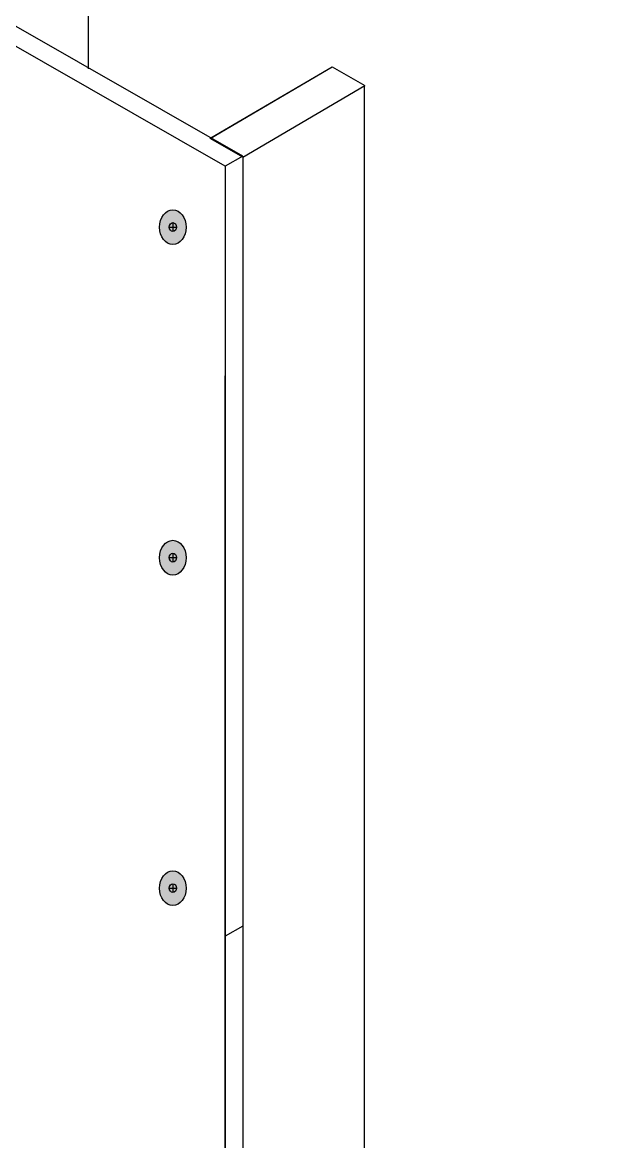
# Model space of a CAD drawing. Header units: inches. Extents: x -22 to 84, y -21 to 19.
# Drawn here: x -10.409 to -8.15, y 8.712 to 12.995 of the extents above; entities that cross this region are included whole.
import ezdxf

# ---------------------------------------------------------------- set-up
doc = ezdxf.new("R2010")
doc.units = ezdxf.units.IN
doc.header["$MEASUREMENT"] = 0
doc.layers.add('G-ANNO-TTLB', color=7, linetype='Continuous', lineweight=0)
doc.layers.add('TYVEK', color=7, linetype='Continuous', lineweight=0)

msp = doc.modelspace()

# ---------------------------------------------------------------- hatches: boundary and pattern name
at = {"layer": 'G-ANNO-TTLB', "true_color": 0xff00ff, "transparency": 33554687}
h = msp.add_hatch(color=6, dxfattribs=at)
edge = h.paths.add_edge_path()
edge.add_spline(control_points=[(19.9156, -15.0652), (19.9156, -15.0652), (-20.7721, -15.0652), (-20.7721, -15.0652), (-20.7721, -15.0652), (-20.7721, 19.0598), (-20.7721, 19.0598), (-20.7721, 19.0598), (19.9156, 19.0598), (19.9156, 19.0598), (19.9156, 19.0598), (19.9156, -15.0652), (19.9156, -15.0652)], knot_values=[0, 0, 0, 0, 1, 1, 1, 2, 2, 2, 3, 3, 3, 4, 4, 4, 4], degree=3, periodic=0)
edge = h.paths.add_edge_path()
edge.add_spline(control_points=[(-20.6471, 18.9348), (-20.6471, 18.9348), (-20.6471, -14.9402), (-20.6471, -14.9402), (-20.6471, -14.9402), (19.7906, -14.9402), (19.7906, -14.9402), (19.7906, -14.9402), (19.7906, 18.9348), (19.7906, 18.9348), (19.7906, 18.9348), (-20.6471, 18.9348), (-20.6471, 18.9348)], knot_values=[0, 0, 0, 0, 1, 1, 1, 2, 2, 2, 3, 3, 3, 4, 4, 4, 4], degree=3, periodic=0)
edge.add_line((-20.6471, 18.9348), (-20.6471, 18.9348))
at = {"layer": 'TYVEK', "true_color": 0x003b71, "transparency": 33554687}
h = msp.add_hatch(color=156, dxfattribs=at)
h.dxf.hatch_style = 2
edge = h.paths.add_edge_path()
edge.add_ellipse((-9.8331, 12.2114), major_axis=(0, 0.0664), ratio=0.766948, start_angle=0, end_angle=360)
h = msp.add_hatch(color=156, dxfattribs=at)
h.dxf.hatch_style = 2
edge = h.paths.add_edge_path()
edge.add_ellipse((-9.8331, 10.9469), major_axis=(0, 0.0664), ratio=0.766948, start_angle=0, end_angle=360)
h = msp.add_hatch(color=156, dxfattribs=at)
h.dxf.hatch_style = 2
edge = h.paths.add_edge_path()
edge.add_ellipse((-9.8331, 9.6819), major_axis=(0, 0.0664), ratio=0.766948, start_angle=0, end_angle=360)

# ---------------------------------------------------------------- linework, layer by layer
at = {"layer": 'G-ANNO-TTLB'}
for points in [[(19.9156, -15.0652), (19.9156, -15.0652), (-20.7721, -15.0652), (-20.7721, -15.0652), (-20.7721, -15.0652), (-20.7721, 19.0598), (-20.7721, 19.0598), (-20.7721, 19.0598), (19.9156, 19.0598), (19.9156, 19.0598), (19.9156, 19.0598), (19.9156, -15.0652), (19.9156, -15.0652)], [(-20.6471, 18.9348), (-20.6471, 18.9348), (-20.6471, -14.9402), (-20.6471, -14.9402), (-20.6471, -14.9402), (19.7906, -14.9402), (19.7906, -14.9402), (19.7906, -14.9402), (19.7906, 18.9348), (19.7906, 18.9348), (19.7906, 18.9348), (-20.6471, 18.9348), (-20.6471, 18.9348)]]:
    msp.add_open_spline(points, degree=3, knots=[0, 0, 0, 0, 1, 1, 1, 2, 2, 2, 3, 3, 3, 4, 4, 4, 4], dxfattribs=at)
at = {"layer": 'TYVEK', "color": 33, "lineweight": 25, "true_color": 0xcc9966}
for p, q in [((-9.5658, 12.4837), (-13.299, 14.6154)), ((-9.5658, 12.4837), (-9.6326, 12.4451)), ((-9.5658, 12.4837), (-9.5658, 6.5898)), ((-9.5658, 9.5367), (-9.6326, 9.4981))]:
    msp.add_line(p, q, dxfattribs=at)
at = {"layer": 'TYVEK', "color": 18, "lineweight": 25, "true_color": 0x000000}
for p, q in [((-9.6326, 12.4451), (-13.3658, 14.5768)), ((-9.6326, 12.4451), (-9.6326, 6.5511)), ((-9.6326, 6.5511), (-9.6326, 11.6427))]:
    msp.add_line(p, q, dxfattribs=at)
at = {"layer": 'TYVEK', "color": 165, "lineweight": 25, "true_color": 0x4c5f99}
for p, q in [((-10.1576, 13.3581), (-10.1576, 12.8176)), ((-9.6872, 12.5534), (-9.2232, 12.8251)), ((-9.2232, 12.8251), (-9.0986, 12.7532)), ((-9.5658, 12.4797), (-9.0986, 12.7532)), ((-9.0989, 6.8575), (-9.0989, 12.7514))]:
    msp.add_line(p, q, dxfattribs=at)
at = {"layer": 'TYVEK', "color": 252, "lineweight": 25, "true_color": 0x848484}
for p, q in [((-9.8466, 12.2118), (-9.8195, 12.2118)), ((-9.8331, 12.229), (-9.8331, 12.1947)), ((-9.8331, 10.9644), (-9.8331, 10.9301)), ((-9.8466, 10.9473), (-9.8195, 10.9473)), ((-9.8466, 9.6823), (-9.8195, 9.6823)), ((-9.8331, 9.6994), (-9.8331, 9.6651))]:
    msp.add_line(p, q, dxfattribs=at)
at = {"layer": 'TYVEK', "color": 165, "lineweight": 25, "true_color": 0x4c5f99}
msp.add_lwpolyline([(-9.5658, 12.4797), (-9.6908, 12.5514), (-9.2234, 12.825), (-9.0984, 12.7533)], dxfattribs=at)
at = {"layer": 'TYVEK', "color": 18, "lineweight": 25, "true_color": 0x000000}
for centre in [(-9.8331, 12.2114), (-9.8331, 10.9469), (-9.8331, 9.6819)]:
    msp.add_ellipse(centre, major_axis=(0, 0.0664), ratio=0.766948, dxfattribs=at)
at = {"layer": 'TYVEK', "color": 252, "lineweight": 25, "true_color": 0x848484}
for centre in [(-9.8331, 12.2118), (-9.8331, 10.9473), (-9.8331, 9.6823)]:
    msp.add_ellipse(centre, major_axis=(0, 0.0171), ratio=0.788846, dxfattribs=at)

doc.saveas('drawing.dxf')
